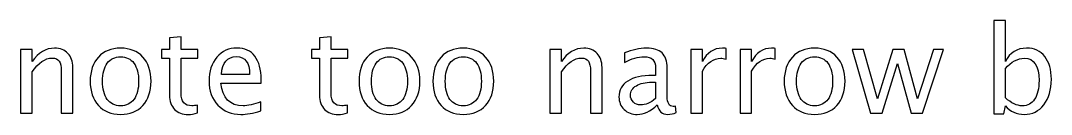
# Model space of a CAD drawing. Header units: centimetres. Extents: x -27.7 to 27.6, y -20.2 to 43.3.
# Drawn here: x -17.41 to -6.53, y 4.71 to 5.7 of the extents above; entities that cross this region are included whole.
import ezdxf

# ---------------------------------------------------------------- set-up
doc = ezdxf.new("R2010")
doc.units = ezdxf.units.CM
doc.header["$MEASUREMENT"] = 0
doc.layers.add('Layer 1', color=7, linetype='Continuous')

msp = doc.modelspace()

# ---------------------------------------------------------------- linework, layer by layer
at = {"layer": 'Layer 1'}
for points, knots in [([(-7.13569, 4.71459), (-7.13569, 4.71459), (-7.13569, 5.70138), (-7.13569, 5.70138), (-7.13569, 5.70138), (-7.13569, 5.70138), (-7.01377, 5.70138), (-7.01377, 5.70138), (-7.01377, 5.70138), (-7.01377, 5.70138), (-7.01377, 5.2681), (-7.01377, 5.2681), (-7.01377, 5.2681), (-6.96382, 5.36229), (-6.88867, 5.40928), (-6.78856, 5.40928), (-6.78856, 5.40928), (-6.70749, 5.40928), (-6.64378, 5.37986), (-6.59721, 5.3208), (-6.59721, 5.3208), (-6.55064, 5.26175), (-6.52736, 5.1811), (-6.52736, 5.07887), (-6.52736, 5.07887), (-6.52736, 4.96753), (-6.55382, 4.87757), (-6.60652, 4.80942), (-6.60652, 4.80942), (-6.65923, 4.74105), (-6.72865, 4.70697), (-6.81459, 4.70697), (-6.81459, 4.70697), (-6.89439, 4.70697), (-6.96085, 4.73745), (-7.01377, 4.79862), (-7.01377, 4.79862), (-7.01377, 4.79862), (-7.02859, 4.71459), (-7.02859, 4.71459), (-7.02859, 4.71459), (-7.02859, 4.71459), (-7.13569, 4.71459), (-7.13569, 4.71459)], [0, 0, 0, 0, 0.08333333, 0.08333333, 0.08333333, 0.08333333, 0.16666667, 0.16666667, 0.16666667, 0.16666667, 0.25, 0.25, 0.25, 0.25, 0.33333333, 0.33333333, 0.33333333, 0.33333333, 0.41666667, 0.41666667, 0.41666667, 0.41666667, 0.5, 0.5, 0.5, 0.5, 0.58333333, 0.58333333, 0.58333333, 0.58333333, 0.66666667, 0.66666667, 0.66666667, 0.66666667, 0.75, 0.75, 0.75, 0.75, 0.83333333, 0.83333333, 0.83333333, 0.83333333, 1, 1, 1, 1]), ([(-15.5454, 4.72242), (-15.58308, 4.71205), (-15.61588, 4.70697), (-15.64361, 4.70697), (-15.64361, 4.70697), (-15.70584, 4.70697), (-15.75431, 4.72475), (-15.78903, 4.76031), (-15.78903, 4.76031), (-15.82395, 4.79587), (-15.84131, 4.84519), (-15.84131, 4.90848), (-15.84131, 4.90848), (-15.84131, 4.90848), (-15.84131, 5.30387), (-15.84131, 5.30387), (-15.84131, 5.30387), (-15.84131, 5.30387), (-15.92555, 5.30387), (-15.92555, 5.30387), (-15.92555, 5.30387), (-15.92555, 5.30387), (-15.92555, 5.39531), (-15.92555, 5.39531), (-15.92555, 5.39531), (-15.92555, 5.39531), (-15.84131, 5.39531), (-15.84131, 5.39531), (-15.84131, 5.39531), (-15.84131, 5.39531), (-15.84131, 5.51702), (-15.84131, 5.51702), (-15.84131, 5.51702), (-15.84131, 5.51702), (-15.71939, 5.52866), (-15.71939, 5.52866), (-15.71939, 5.52866), (-15.71939, 5.52866), (-15.71939, 5.39531), (-15.71939, 5.39531), (-15.71939, 5.39531), (-15.71939, 5.39531), (-15.54286, 5.39531), (-15.54286, 5.39531), (-15.54286, 5.39531), (-15.54286, 5.39531), (-15.54286, 5.30387), (-15.54286, 5.30387), (-15.54286, 5.30387), (-15.54286, 5.30387), (-15.71939, 5.30387), (-15.71939, 5.30387), (-15.71939, 5.30387), (-15.71939, 5.30387), (-15.71939, 4.93049), (-15.71939, 4.93049), (-15.71939, 4.93049), (-15.71939, 4.84244), (-15.68108, 4.79841), (-15.60467, 4.79841), (-15.60467, 4.79841), (-15.58837, 4.79841), (-15.56868, 4.80116), (-15.5454, 4.80645), (-15.5454, 4.80645), (-15.5454, 4.80645), (-15.5454, 4.72242), (-15.5454, 4.72242)], [0, 0, 0, 0, 0.05555556, 0.05555556, 0.05555556, 0.05555556, 0.11111111, 0.11111111, 0.11111111, 0.11111111, 0.16666667, 0.16666667, 0.16666667, 0.16666667, 0.22222222, 0.22222222, 0.22222222, 0.22222222, 0.27777778, 0.27777778, 0.27777778, 0.27777778, 0.33333333, 0.33333333, 0.33333333, 0.33333333, 0.38888889, 0.38888889, 0.38888889, 0.38888889, 0.44444444, 0.44444444, 0.44444444, 0.44444444, 0.5, 0.5, 0.5, 0.5, 0.55555556, 0.55555556, 0.55555556, 0.55555556, 0.61111111, 0.61111111, 0.61111111, 0.61111111, 0.66666667, 0.66666667, 0.66666667, 0.66666667, 0.72222222, 0.72222222, 0.72222222, 0.72222222, 0.77777778, 0.77777778, 0.77777778, 0.77777778, 0.83333333, 0.83333333, 0.83333333, 0.83333333, 0.88888889, 0.88888889, 0.88888889, 0.88888889, 1, 1, 1, 1]), ([(-13.96108, 4.72242), (-13.99876, 4.71205), (-14.03156, 4.70697), (-14.05929, 4.70697), (-14.05929, 4.70697), (-14.12152, 4.70697), (-14.16999, 4.72475), (-14.20471, 4.76031), (-14.20471, 4.76031), (-14.23963, 4.79587), (-14.25699, 4.84519), (-14.25699, 4.90848), (-14.25699, 4.90848), (-14.25699, 4.90848), (-14.25699, 5.30387), (-14.25699, 5.30387), (-14.25699, 5.30387), (-14.25699, 5.30387), (-14.34123, 5.30387), (-14.34123, 5.30387), (-14.34123, 5.30387), (-14.34123, 5.30387), (-14.34123, 5.39531), (-14.34123, 5.39531), (-14.34123, 5.39531), (-14.34123, 5.39531), (-14.25699, 5.39531), (-14.25699, 5.39531), (-14.25699, 5.39531), (-14.25699, 5.39531), (-14.25699, 5.51702), (-14.25699, 5.51702), (-14.25699, 5.51702), (-14.25699, 5.51702), (-14.13507, 5.52866), (-14.13507, 5.52866), (-14.13507, 5.52866), (-14.13507, 5.52866), (-14.13507, 5.39531), (-14.13507, 5.39531), (-14.13507, 5.39531), (-14.13507, 5.39531), (-13.95854, 5.39531), (-13.95854, 5.39531), (-13.95854, 5.39531), (-13.95854, 5.39531), (-13.95854, 5.30387), (-13.95854, 5.30387), (-13.95854, 5.30387), (-13.95854, 5.30387), (-14.13507, 5.30387), (-14.13507, 5.30387), (-14.13507, 5.30387), (-14.13507, 5.30387), (-14.13507, 4.93049), (-14.13507, 4.93049), (-14.13507, 4.93049), (-14.13507, 4.84244), (-14.09676, 4.79841), (-14.02035, 4.79841), (-14.02035, 4.79841), (-14.00405, 4.79841), (-13.98436, 4.80116), (-13.96108, 4.80645), (-13.96108, 4.80645), (-13.96108, 4.80645), (-13.96108, 4.72242), (-13.96108, 4.72242)], [0, 0, 0, 0, 0.05555556, 0.05555556, 0.05555556, 0.05555556, 0.11111111, 0.11111111, 0.11111111, 0.11111111, 0.16666667, 0.16666667, 0.16666667, 0.16666667, 0.22222222, 0.22222222, 0.22222222, 0.22222222, 0.27777778, 0.27777778, 0.27777778, 0.27777778, 0.33333333, 0.33333333, 0.33333333, 0.33333333, 0.38888889, 0.38888889, 0.38888889, 0.38888889, 0.44444444, 0.44444444, 0.44444444, 0.44444444, 0.5, 0.5, 0.5, 0.5, 0.55555556, 0.55555556, 0.55555556, 0.55555556, 0.61111111, 0.61111111, 0.61111111, 0.61111111, 0.66666667, 0.66666667, 0.66666667, 0.66666667, 0.72222222, 0.72222222, 0.72222222, 0.72222222, 0.77777778, 0.77777778, 0.77777778, 0.77777778, 0.83333333, 0.83333333, 0.83333333, 0.83333333, 0.88888889, 0.88888889, 0.88888889, 0.88888889, 1, 1, 1, 1]), ([(-17.41484, 4.72221), (-17.41484, 4.72221), (-17.41484, 5.39531), (-17.41484, 5.39531), (-17.41484, 5.39531), (-17.41484, 5.39531), (-17.29292, 5.39531), (-17.29292, 5.39531), (-17.29292, 5.39531), (-17.29292, 5.39531), (-17.29292, 5.2681), (-17.29292, 5.2681), (-17.29292, 5.2681), (-17.22836, 5.36229), (-17.1492, 5.40928), (-17.05564, 5.40928), (-17.05564, 5.40928), (-16.9968, 5.40928), (-16.95002, 5.39087), (-16.91552, 5.35382), (-16.91552, 5.35382), (-16.88102, 5.31699), (-16.86366, 5.26725), (-16.86366, 5.20502), (-16.86366, 5.20502), (-16.86366, 5.20502), (-16.86366, 4.72221), (-16.86366, 4.72221), (-16.86366, 4.72221), (-16.86366, 4.72221), (-16.98558, 4.72221), (-16.98558, 4.72221), (-16.98558, 4.72221), (-16.98558, 4.72221), (-16.98558, 5.16523), (-16.98558, 5.16523), (-16.98558, 5.16523), (-16.98558, 5.21518), (-16.99299, 5.25074), (-17.00759, 5.27191), (-17.00759, 5.27191), (-17.02241, 5.29329), (-17.04675, 5.30387), (-17.08083, 5.30387), (-17.08083, 5.30387), (-17.15576, 5.30387), (-17.22646, 5.25498), (-17.29292, 5.15719), (-17.29292, 5.15719), (-17.29292, 5.15719), (-17.29292, 4.72221), (-17.29292, 4.72221), (-17.29292, 4.72221), (-17.29292, 4.72221), (-17.41484, 4.72221), (-17.41484, 4.72221)], [0, 0, 0, 0, 0.06666667, 0.06666667, 0.06666667, 0.06666667, 0.13333333, 0.13333333, 0.13333333, 0.13333333, 0.2, 0.2, 0.2, 0.2, 0.26666667, 0.26666667, 0.26666667, 0.26666667, 0.33333333, 0.33333333, 0.33333333, 0.33333333, 0.4, 0.4, 0.4, 0.4, 0.46666667, 0.46666667, 0.46666667, 0.46666667, 0.53333333, 0.53333333, 0.53333333, 0.53333333, 0.6, 0.6, 0.6, 0.6, 0.66666667, 0.66666667, 0.66666667, 0.66666667, 0.73333333, 0.73333333, 0.73333333, 0.73333333, 0.8, 0.8, 0.8, 0.8, 0.86666667, 0.86666667, 0.86666667, 0.86666667, 1, 1, 1, 1]), ([(-16.35862, 4.70697), (-16.45747, 4.70697), (-16.53578, 4.73851), (-16.59336, 4.80159), (-16.59336, 4.80159), (-16.65114, 4.86466), (-16.67993, 4.95039), (-16.67993, 5.05855), (-16.67993, 5.05855), (-16.67993, 5.1665), (-16.65114, 5.25201), (-16.59336, 5.31488), (-16.59336, 5.31488), (-16.53578, 5.37774), (-16.45747, 5.40928), (-16.35862, 5.40928), (-16.35862, 5.40928), (-16.25977, 5.40928), (-16.18145, 5.37774), (-16.12388, 5.31488), (-16.12388, 5.31488), (-16.0661, 5.25201), (-16.03731, 5.1665), (-16.03731, 5.05855), (-16.03731, 5.05855), (-16.03731, 4.95039), (-16.0661, 4.86466), (-16.12388, 4.80159), (-16.12388, 4.80159), (-16.18145, 4.73851), (-16.25977, 4.70697), (-16.35862, 4.70697)], [0, 0, 0, 0, 0.11111111, 0.11111111, 0.11111111, 0.11111111, 0.22222222, 0.22222222, 0.22222222, 0.22222222, 0.33333333, 0.33333333, 0.33333333, 0.33333333, 0.44444444, 0.44444444, 0.44444444, 0.44444444, 0.55555556, 0.55555556, 0.55555556, 0.55555556, 0.66666667, 0.66666667, 0.66666667, 0.66666667, 0.77777778, 0.77777778, 0.77777778, 0.77777778, 1, 1, 1, 1]), ([(-14.87738, 4.7438), (-14.95929, 4.71925), (-15.02936, 4.70697), (-15.08778, 4.70697), (-15.08778, 4.70697), (-15.18747, 4.70697), (-15.26854, 4.73999), (-15.33098, 4.80582), (-15.33098, 4.80582), (-15.39342, 4.87165), (-15.42475, 4.95695), (-15.42475, 5.06194), (-15.42475, 5.06194), (-15.42475, 5.16375), (-15.39723, 5.24736), (-15.34199, 5.31276), (-15.34199, 5.31276), (-15.28674, 5.37795), (-15.21605, 5.41055), (-15.1299, 5.41055), (-15.1299, 5.41055), (-15.04841, 5.41055), (-14.98533, 5.38155), (-14.94088, 5.32356), (-14.94088, 5.32356), (-14.89643, 5.26556), (-14.8742, 5.18343), (-14.8742, 5.07696), (-14.8742, 5.07696), (-14.8742, 5.07696), (-14.87484, 5.03971), (-14.87484, 5.03971), (-14.87484, 5.03971), (-14.87484, 5.03971), (-15.30029, 5.03971), (-15.30029, 5.03971), (-15.30029, 5.03971), (-15.28251, 4.87884), (-15.20398, 4.79841), (-15.06492, 4.79841), (-15.06492, 4.79841), (-15.0139, 4.79841), (-14.95146, 4.8128), (-14.87738, 4.84159), (-14.87738, 4.84159), (-14.87738, 4.84159), (-14.87738, 4.7438), (-14.87738, 4.7438)], [0, 0, 0, 0, 0.07692308, 0.07692308, 0.07692308, 0.07692308, 0.15384615, 0.15384615, 0.15384615, 0.15384615, 0.23076923, 0.23076923, 0.23076923, 0.23076923, 0.30769231, 0.30769231, 0.30769231, 0.30769231, 0.38461538, 0.38461538, 0.38461538, 0.38461538, 0.46153846, 0.46153846, 0.46153846, 0.46153846, 0.53846154, 0.53846154, 0.53846154, 0.53846154, 0.61538462, 0.61538462, 0.61538462, 0.61538462, 0.69230769, 0.69230769, 0.69230769, 0.69230769, 0.76923077, 0.76923077, 0.76923077, 0.76923077, 0.84615385, 0.84615385, 0.84615385, 0.84615385, 1, 1, 1, 1]), ([(-13.51912, 4.70697), (-13.61797, 4.70697), (-13.69628, 4.73851), (-13.75386, 4.80159), (-13.75386, 4.80159), (-13.81164, 4.86466), (-13.84043, 4.95039), (-13.84043, 5.05855), (-13.84043, 5.05855), (-13.84043, 5.1665), (-13.81164, 5.25201), (-13.75386, 5.31488), (-13.75386, 5.31488), (-13.69628, 5.37774), (-13.61797, 5.40928), (-13.51912, 5.40928), (-13.51912, 5.40928), (-13.42027, 5.40928), (-13.34195, 5.37774), (-13.28438, 5.31488), (-13.28438, 5.31488), (-13.2266, 5.25201), (-13.19781, 5.1665), (-13.19781, 5.05855), (-13.19781, 5.05855), (-13.19781, 4.95039), (-13.2266, 4.86466), (-13.28438, 4.80159), (-13.28438, 4.80159), (-13.34195, 4.73851), (-13.42027, 4.70697), (-13.51912, 4.70697)], [0, 0, 0, 0, 0.11111111, 0.11111111, 0.11111111, 0.11111111, 0.22222222, 0.22222222, 0.22222222, 0.22222222, 0.33333333, 0.33333333, 0.33333333, 0.33333333, 0.44444444, 0.44444444, 0.44444444, 0.44444444, 0.55555556, 0.55555556, 0.55555556, 0.55555556, 0.66666667, 0.66666667, 0.66666667, 0.66666667, 0.77777778, 0.77777778, 0.77777778, 0.77777778, 1, 1, 1, 1]), ([(-12.73892, 4.70697), (-12.83777, 4.70697), (-12.91608, 4.73851), (-12.97366, 4.80159), (-12.97366, 4.80159), (-13.03144, 4.86466), (-13.06023, 4.95039), (-13.06023, 5.05855), (-13.06023, 5.05855), (-13.06023, 5.1665), (-13.03144, 5.25201), (-12.97366, 5.31488), (-12.97366, 5.31488), (-12.91608, 5.37774), (-12.83777, 5.40928), (-12.73892, 5.40928), (-12.73892, 5.40928), (-12.64007, 5.40928), (-12.56175, 5.37774), (-12.50418, 5.31488), (-12.50418, 5.31488), (-12.4464, 5.25201), (-12.41761, 5.1665), (-12.41761, 5.05855), (-12.41761, 5.05855), (-12.41761, 4.95039), (-12.4464, 4.86466), (-12.50418, 4.80159), (-12.50418, 4.80159), (-12.56175, 4.73851), (-12.64007, 4.70697), (-12.73892, 4.70697)], [0, 0, 0, 0, 0.11111111, 0.11111111, 0.11111111, 0.11111111, 0.22222222, 0.22222222, 0.22222222, 0.22222222, 0.33333333, 0.33333333, 0.33333333, 0.33333333, 0.44444444, 0.44444444, 0.44444444, 0.44444444, 0.55555556, 0.55555556, 0.55555556, 0.55555556, 0.66666667, 0.66666667, 0.66666667, 0.66666667, 0.77777778, 0.77777778, 0.77777778, 0.77777778, 1, 1, 1, 1]), ([(-11.82495, 4.72221), (-11.82495, 4.72221), (-11.82495, 5.39531), (-11.82495, 5.39531), (-11.82495, 5.39531), (-11.82495, 5.39531), (-11.70303, 5.39531), (-11.70303, 5.39531), (-11.70303, 5.39531), (-11.70303, 5.39531), (-11.70303, 5.2681), (-11.70303, 5.2681), (-11.70303, 5.2681), (-11.63847, 5.36229), (-11.55931, 5.40928), (-11.46575, 5.40928), (-11.46575, 5.40928), (-11.40691, 5.40928), (-11.36013, 5.39087), (-11.32563, 5.35382), (-11.32563, 5.35382), (-11.29113, 5.31699), (-11.27377, 5.26725), (-11.27377, 5.20502), (-11.27377, 5.20502), (-11.27377, 5.20502), (-11.27377, 4.72221), (-11.27377, 4.72221), (-11.27377, 4.72221), (-11.27377, 4.72221), (-11.39569, 4.72221), (-11.39569, 4.72221), (-11.39569, 4.72221), (-11.39569, 4.72221), (-11.39569, 5.16523), (-11.39569, 5.16523), (-11.39569, 5.16523), (-11.39569, 5.21518), (-11.4031, 5.25074), (-11.4177, 5.27191), (-11.4177, 5.27191), (-11.43252, 5.29329), (-11.45686, 5.30387), (-11.49094, 5.30387), (-11.49094, 5.30387), (-11.56587, 5.30387), (-11.63657, 5.25498), (-11.70303, 5.15719), (-11.70303, 5.15719), (-11.70303, 5.15719), (-11.70303, 4.72221), (-11.70303, 4.72221), (-11.70303, 4.72221), (-11.70303, 4.72221), (-11.82495, 4.72221), (-11.82495, 4.72221)], [0, 0, 0, 0, 0.06666667, 0.06666667, 0.06666667, 0.06666667, 0.13333333, 0.13333333, 0.13333333, 0.13333333, 0.2, 0.2, 0.2, 0.2, 0.26666667, 0.26666667, 0.26666667, 0.26666667, 0.33333333, 0.33333333, 0.33333333, 0.33333333, 0.4, 0.4, 0.4, 0.4, 0.46666667, 0.46666667, 0.46666667, 0.46666667, 0.53333333, 0.53333333, 0.53333333, 0.53333333, 0.6, 0.6, 0.6, 0.6, 0.66666667, 0.66666667, 0.66666667, 0.66666667, 0.73333333, 0.73333333, 0.73333333, 0.73333333, 0.8, 0.8, 0.8, 0.8, 0.86666667, 0.86666667, 0.86666667, 0.86666667, 1, 1, 1, 1]), ([(-10.68978, 4.80794), (-10.76301, 4.74063), (-10.8335, 4.70697), (-10.90123, 4.70697), (-10.90123, 4.70697), (-10.9569, 4.70697), (-11.00326, 4.72433), (-11.03987, 4.75925), (-11.03987, 4.75925), (-11.0767, 4.79418), (-11.09512, 4.8382), (-11.09512, 4.89133), (-11.09512, 4.89133), (-11.09512, 4.96478), (-11.06422, 5.0213), (-11.00241, 5.06067), (-11.00241, 5.06067), (-10.9406, 5.10004), (-10.85191, 5.11972), (-10.73634, 5.11972), (-10.73634, 5.11972), (-10.73634, 5.11972), (-10.70777, 5.11972), (-10.70777, 5.11972), (-10.70777, 5.11972), (-10.70777, 5.11972), (-10.70777, 5.20079), (-10.70777, 5.20079), (-10.70777, 5.20079), (-10.70777, 5.27889), (-10.74841, 5.31784), (-10.8299, 5.31784), (-10.8299, 5.31784), (-10.89298, 5.31784), (-10.96198, 5.29794), (-11.0367, 5.25815), (-11.0367, 5.25815), (-11.0367, 5.25815), (-11.0367, 5.35848), (-11.0367, 5.35848), (-11.0367, 5.35848), (-10.95457, 5.39235), (-10.8771, 5.40928), (-10.8045, 5.40928), (-10.8045, 5.40928), (-10.72978, 5.40928), (-10.67454, 5.39235), (-10.63919, 5.35827), (-10.63919, 5.35827), (-10.60363, 5.32419), (-10.58585, 5.2717), (-10.58585, 5.20079), (-10.58585, 5.20079), (-10.58585, 5.20079), (-10.58585, 4.89662), (-10.58585, 4.89662), (-10.58585, 4.89662), (-10.58585, 4.82699), (-10.56447, 4.79206), (-10.5215, 4.79206), (-10.5215, 4.79206), (-10.51621, 4.79206), (-10.50838, 4.79291), (-10.49801, 4.7946), (-10.49801, 4.7946), (-10.49801, 4.7946), (-10.48933, 4.72687), (-10.48933, 4.72687), (-10.48933, 4.72687), (-10.51706, 4.71353), (-10.54754, 4.70697), (-10.58098, 4.70697), (-10.58098, 4.70697), (-10.63792, 4.70697), (-10.67411, 4.74063), (-10.68978, 4.80794)], [0, 0, 0, 0, 0.05, 0.05, 0.05, 0.05, 0.1, 0.1, 0.1, 0.1, 0.15, 0.15, 0.15, 0.15, 0.2, 0.2, 0.2, 0.2, 0.25, 0.25, 0.25, 0.25, 0.3, 0.3, 0.3, 0.3, 0.35, 0.35, 0.35, 0.35, 0.4, 0.4, 0.4, 0.4, 0.45, 0.45, 0.45, 0.45, 0.5, 0.5, 0.5, 0.5, 0.55, 0.55, 0.55, 0.55, 0.6, 0.6, 0.6, 0.6, 0.65, 0.65, 0.65, 0.65, 0.7, 0.7, 0.7, 0.7, 0.75, 0.75, 0.75, 0.75, 0.8, 0.8, 0.8, 0.8, 0.85, 0.85, 0.85, 0.85, 0.9, 0.9, 0.9, 0.9, 1, 1, 1, 1]), ([(-10.33545, 4.72221), (-10.33545, 4.72221), (-10.33545, 5.39531), (-10.33545, 5.39531), (-10.33545, 5.39531), (-10.33545, 5.39531), (-10.21353, 5.39531), (-10.21353, 5.39531), (-10.21353, 5.39531), (-10.21353, 5.39531), (-10.21353, 5.2681), (-10.21353, 5.2681), (-10.21353, 5.2681), (-10.16506, 5.36229), (-10.09478, 5.40928), (-10.0025, 5.40928), (-10.0025, 5.40928), (-9.99001, 5.40928), (-9.97689, 5.40822), (-9.96334, 5.40611), (-9.96334, 5.40611), (-9.96334, 5.40611), (-9.96334, 5.29202), (-9.96334, 5.29202), (-9.96334, 5.29202), (-9.98451, 5.299), (-10.00313, 5.3026), (-10.01922, 5.3026), (-10.01922, 5.3026), (-10.09669, 5.3026), (-10.16146, 5.25688), (-10.21353, 5.16523), (-10.21353, 5.16523), (-10.21353, 5.16523), (-10.21353, 4.72221), (-10.21353, 4.72221), (-10.21353, 4.72221), (-10.21353, 4.72221), (-10.33545, 4.72221), (-10.33545, 4.72221)], [0, 0, 0, 0, 0.09090909, 0.09090909, 0.09090909, 0.09090909, 0.18181818, 0.18181818, 0.18181818, 0.18181818, 0.27272727, 0.27272727, 0.27272727, 0.27272727, 0.36363636, 0.36363636, 0.36363636, 0.36363636, 0.45454545, 0.45454545, 0.45454545, 0.45454545, 0.54545455, 0.54545455, 0.54545455, 0.54545455, 0.63636364, 0.63636364, 0.63636364, 0.63636364, 0.72727273, 0.72727273, 0.72727273, 0.72727273, 0.81818182, 0.81818182, 0.81818182, 0.81818182, 1, 1, 1, 1]), ([(-9.81581, 4.72221), (-9.81581, 4.72221), (-9.81581, 5.39531), (-9.81581, 5.39531), (-9.81581, 5.39531), (-9.81581, 5.39531), (-9.69389, 5.39531), (-9.69389, 5.39531), (-9.69389, 5.39531), (-9.69389, 5.39531), (-9.69389, 5.2681), (-9.69389, 5.2681), (-9.69389, 5.2681), (-9.64542, 5.36229), (-9.57514, 5.40928), (-9.48286, 5.40928), (-9.48286, 5.40928), (-9.47037, 5.40928), (-9.45725, 5.40822), (-9.4437, 5.40611), (-9.4437, 5.40611), (-9.4437, 5.40611), (-9.4437, 5.29202), (-9.4437, 5.29202), (-9.4437, 5.29202), (-9.46487, 5.299), (-9.48349, 5.3026), (-9.49958, 5.3026), (-9.49958, 5.3026), (-9.57705, 5.3026), (-9.64182, 5.25688), (-9.69389, 5.16523), (-9.69389, 5.16523), (-9.69389, 5.16523), (-9.69389, 4.72221), (-9.69389, 4.72221), (-9.69389, 4.72221), (-9.69389, 4.72221), (-9.81581, 4.72221), (-9.81581, 4.72221)], [0, 0, 0, 0, 0.09090909, 0.09090909, 0.09090909, 0.09090909, 0.18181818, 0.18181818, 0.18181818, 0.18181818, 0.27272727, 0.27272727, 0.27272727, 0.27272727, 0.36363636, 0.36363636, 0.36363636, 0.36363636, 0.45454545, 0.45454545, 0.45454545, 0.45454545, 0.54545455, 0.54545455, 0.54545455, 0.54545455, 0.63636364, 0.63636364, 0.63636364, 0.63636364, 0.72727273, 0.72727273, 0.72727273, 0.72727273, 0.81818182, 0.81818182, 0.81818182, 0.81818182, 1, 1, 1, 1]), ([(-9.0282, 4.70697), (-9.12705, 4.70697), (-9.20536, 4.73851), (-9.26294, 4.80159), (-9.26294, 4.80159), (-9.32072, 4.86466), (-9.34951, 4.95039), (-9.34951, 5.05855), (-9.34951, 5.05855), (-9.34951, 5.1665), (-9.32072, 5.25201), (-9.26294, 5.31488), (-9.26294, 5.31488), (-9.20536, 5.37774), (-9.12705, 5.40928), (-9.0282, 5.40928), (-9.0282, 5.40928), (-8.92935, 5.40928), (-8.85103, 5.37774), (-8.79346, 5.31488), (-8.79346, 5.31488), (-8.73568, 5.25201), (-8.70689, 5.1665), (-8.70689, 5.05855), (-8.70689, 5.05855), (-8.70689, 4.95039), (-8.73568, 4.86466), (-8.79346, 4.80159), (-8.79346, 4.80159), (-8.85103, 4.73851), (-8.92935, 4.70697), (-9.0282, 4.70697)], [0, 0, 0, 0, 0.11111111, 0.11111111, 0.11111111, 0.11111111, 0.22222222, 0.22222222, 0.22222222, 0.22222222, 0.33333333, 0.33333333, 0.33333333, 0.33333333, 0.44444444, 0.44444444, 0.44444444, 0.44444444, 0.55555556, 0.55555556, 0.55555556, 0.55555556, 0.66666667, 0.66666667, 0.66666667, 0.66666667, 0.77777778, 0.77777778, 0.77777778, 0.77777778, 1, 1, 1, 1]), ([(-8.43723, 4.72221), (-8.43723, 4.72221), (-8.63027, 5.39531), (-8.63027, 5.39531), (-8.63027, 5.39531), (-8.63027, 5.39531), (-8.51131, 5.39531), (-8.51131, 5.39531), (-8.51131, 5.39531), (-8.51131, 5.39531), (-8.36336, 4.87271), (-8.36336, 4.87271), (-8.36336, 4.87271), (-8.36336, 4.87271), (-8.20376, 5.39531), (-8.20376, 5.39531), (-8.20376, 5.39531), (-8.20376, 5.39531), (-8.08184, 5.39531), (-8.08184, 5.39531), (-8.08184, 5.39531), (-8.08184, 5.39531), (-7.94151, 4.87355), (-7.94151, 4.87355), (-7.94151, 4.87355), (-7.94151, 4.87355), (-7.77175, 5.39531), (-7.77175, 5.39531), (-7.77175, 5.39531), (-7.77175, 5.39531), (-7.66761, 5.39531), (-7.66761, 5.39531), (-7.66761, 5.39531), (-7.66761, 5.39531), (-7.88732, 4.72221), (-7.88732, 4.72221), (-7.88732, 4.72221), (-7.88732, 4.72221), (-8.00924, 4.72221), (-8.00924, 4.72221), (-8.00924, 4.72221), (-8.00924, 4.72221), (-8.1536, 5.24714), (-8.1536, 5.24714), (-8.1536, 5.24714), (-8.1536, 5.24714), (-8.31531, 4.72221), (-8.31531, 4.72221), (-8.31531, 4.72221), (-8.31531, 4.72221), (-8.43723, 4.72221), (-8.43723, 4.72221)], [0, 0, 0, 0, 0.07142857, 0.07142857, 0.07142857, 0.07142857, 0.14285714, 0.14285714, 0.14285714, 0.14285714, 0.21428571, 0.21428571, 0.21428571, 0.21428571, 0.28571429, 0.28571429, 0.28571429, 0.28571429, 0.35714286, 0.35714286, 0.35714286, 0.35714286, 0.42857143, 0.42857143, 0.42857143, 0.42857143, 0.5, 0.5, 0.5, 0.5, 0.57142857, 0.57142857, 0.57142857, 0.57142857, 0.64285714, 0.64285714, 0.64285714, 0.64285714, 0.71428571, 0.71428571, 0.71428571, 0.71428571, 0.78571429, 0.78571429, 0.78571429, 0.78571429, 0.85714286, 0.85714286, 0.85714286, 0.85714286, 1, 1, 1, 1]), ([(-16.35883, 4.79841), (-16.29851, 4.79841), (-16.25152, 4.82106), (-16.21807, 4.86657), (-16.21807, 4.86657), (-16.18484, 4.91186), (-16.16812, 4.976), (-16.16812, 5.05855), (-16.16812, 5.05855), (-16.16812, 5.14089), (-16.18484, 5.20481), (-16.21807, 5.25011), (-16.21807, 5.25011), (-16.25152, 5.29519), (-16.29851, 5.31784), (-16.35883, 5.31784), (-16.35883, 5.31784), (-16.41937, 5.31784), (-16.46636, 5.29519), (-16.49938, 5.25011), (-16.49938, 5.25011), (-16.53261, 5.20481), (-16.54912, 5.14089), (-16.54912, 5.05855), (-16.54912, 5.05855), (-16.54912, 4.976), (-16.53261, 4.91186), (-16.49938, 4.86657), (-16.49938, 4.86657), (-16.46636, 4.82106), (-16.41937, 4.79841), (-16.35883, 4.79841)], [0, 0, 0, 0, 0.11111111, 0.11111111, 0.11111111, 0.11111111, 0.22222222, 0.22222222, 0.22222222, 0.22222222, 0.33333333, 0.33333333, 0.33333333, 0.33333333, 0.44444444, 0.44444444, 0.44444444, 0.44444444, 0.55555556, 0.55555556, 0.55555556, 0.55555556, 0.66666667, 0.66666667, 0.66666667, 0.66666667, 0.77777778, 0.77777778, 0.77777778, 0.77777778, 1, 1, 1, 1]), ([(-15.29394, 5.13115), (-15.29394, 5.13115), (-14.99676, 5.13115), (-14.99676, 5.13115), (-14.99676, 5.13115), (-14.99676, 5.25646), (-15.04354, 5.31911), (-15.13688, 5.31911), (-15.13688, 5.31911), (-15.23086, 5.31911), (-15.28314, 5.25646), (-15.29394, 5.13115)], [0, 0, 0, 0, 0.25, 0.25, 0.25, 0.25, 0.5, 0.5, 0.5, 0.5, 1, 1, 1, 1]), ([(-13.51933, 4.79841), (-13.45901, 4.79841), (-13.41202, 4.82106), (-13.37857, 4.86657), (-13.37857, 4.86657), (-13.34534, 4.91186), (-13.32862, 4.976), (-13.32862, 5.05855), (-13.32862, 5.05855), (-13.32862, 5.14089), (-13.34534, 5.20481), (-13.37857, 5.25011), (-13.37857, 5.25011), (-13.41202, 5.29519), (-13.45901, 5.31784), (-13.51933, 5.31784), (-13.51933, 5.31784), (-13.57987, 5.31784), (-13.62686, 5.29519), (-13.65988, 5.25011), (-13.65988, 5.25011), (-13.69311, 5.20481), (-13.70962, 5.14089), (-13.70962, 5.05855), (-13.70962, 5.05855), (-13.70962, 4.976), (-13.69311, 4.91186), (-13.65988, 4.86657), (-13.65988, 4.86657), (-13.62686, 4.82106), (-13.57987, 4.79841), (-13.51933, 4.79841)], [0, 0, 0, 0, 0.11111111, 0.11111111, 0.11111111, 0.11111111, 0.22222222, 0.22222222, 0.22222222, 0.22222222, 0.33333333, 0.33333333, 0.33333333, 0.33333333, 0.44444444, 0.44444444, 0.44444444, 0.44444444, 0.55555556, 0.55555556, 0.55555556, 0.55555556, 0.66666667, 0.66666667, 0.66666667, 0.66666667, 0.77777778, 0.77777778, 0.77777778, 0.77777778, 1, 1, 1, 1]), ([(-12.73913, 4.79841), (-12.67881, 4.79841), (-12.63182, 4.82106), (-12.59837, 4.86657), (-12.59837, 4.86657), (-12.56514, 4.91186), (-12.54842, 4.976), (-12.54842, 5.05855), (-12.54842, 5.05855), (-12.54842, 5.14089), (-12.56514, 5.20481), (-12.59837, 5.25011), (-12.59837, 5.25011), (-12.63182, 5.29519), (-12.67881, 5.31784), (-12.73913, 5.31784), (-12.73913, 5.31784), (-12.79967, 5.31784), (-12.84666, 5.29519), (-12.87968, 5.25011), (-12.87968, 5.25011), (-12.91291, 5.20481), (-12.92942, 5.14089), (-12.92942, 5.05855), (-12.92942, 5.05855), (-12.92942, 4.976), (-12.91291, 4.91186), (-12.87968, 4.86657), (-12.87968, 4.86657), (-12.84666, 4.82106), (-12.79967, 4.79841), (-12.73913, 4.79841)], [0, 0, 0, 0, 0.11111111, 0.11111111, 0.11111111, 0.11111111, 0.22222222, 0.22222222, 0.22222222, 0.22222222, 0.33333333, 0.33333333, 0.33333333, 0.33333333, 0.44444444, 0.44444444, 0.44444444, 0.44444444, 0.55555556, 0.55555556, 0.55555556, 0.55555556, 0.66666667, 0.66666667, 0.66666667, 0.66666667, 0.77777778, 0.77777778, 0.77777778, 0.77777778, 1, 1, 1, 1]), ([(-9.02841, 4.79841), (-8.96809, 4.79841), (-8.9211, 4.82106), (-8.88765, 4.86657), (-8.88765, 4.86657), (-8.85442, 4.91186), (-8.8377, 4.976), (-8.8377, 5.05855), (-8.8377, 5.05855), (-8.8377, 5.14089), (-8.85442, 5.20481), (-8.88765, 5.25011), (-8.88765, 5.25011), (-8.9211, 5.29519), (-8.96809, 5.31784), (-9.02841, 5.31784), (-9.02841, 5.31784), (-9.08895, 5.31784), (-9.13594, 5.29519), (-9.16896, 5.25011), (-9.16896, 5.25011), (-9.20219, 5.20481), (-9.2187, 5.14089), (-9.2187, 5.05855), (-9.2187, 5.05855), (-9.2187, 4.976), (-9.20219, 4.91186), (-9.16896, 4.86657), (-9.16896, 4.86657), (-9.13594, 4.82106), (-9.08895, 4.79841), (-9.02841, 4.79841)], [0, 0, 0, 0, 0.11111111, 0.11111111, 0.11111111, 0.11111111, 0.22222222, 0.22222222, 0.22222222, 0.22222222, 0.33333333, 0.33333333, 0.33333333, 0.33333333, 0.44444444, 0.44444444, 0.44444444, 0.44444444, 0.55555556, 0.55555556, 0.55555556, 0.55555556, 0.66666667, 0.66666667, 0.66666667, 0.66666667, 0.77777778, 0.77777778, 0.77777778, 0.77777778, 1, 1, 1, 1]), ([(-7.01377, 4.88265), (-6.9509, 4.82656), (-6.891, 4.79841), (-6.83406, 4.79841), (-6.83406, 4.79841), (-6.77797, 4.79841), (-6.73458, 4.82191), (-6.7041, 4.86868), (-6.7041, 4.86868), (-6.67341, 4.91546), (-6.65817, 4.98129), (-6.65817, 5.06638), (-6.65817, 5.06638), (-6.65817, 5.22386), (-6.71024, 5.3026), (-6.81438, 5.3026), (-6.81438, 5.3026), (-6.88254, 5.3026), (-6.949, 5.26577), (-7.01377, 5.1919), (-7.01377, 5.1919), (-7.01377, 5.1919), (-7.01377, 4.88265), (-7.01377, 4.88265)], [0, 0, 0, 0, 0.14285714, 0.14285714, 0.14285714, 0.14285714, 0.28571429, 0.28571429, 0.28571429, 0.28571429, 0.42857143, 0.42857143, 0.42857143, 0.42857143, 0.57142857, 0.57142857, 0.57142857, 0.57142857, 0.71428571, 0.71428571, 0.71428571, 0.71428571, 1, 1, 1, 1]), ([(-10.70777, 4.8744), (-10.70777, 4.8744), (-10.70777, 5.04733), (-10.70777, 5.04733), (-10.70777, 5.04733), (-10.70777, 5.04733), (-10.74693, 5.0486), (-10.74693, 5.0486), (-10.74693, 5.0486), (-10.81466, 5.0486), (-10.86927, 5.03611), (-10.91097, 5.01114), (-10.91097, 5.01114), (-10.95246, 4.98595), (-10.9732, 4.95272), (-10.9732, 4.91123), (-10.9732, 4.91123), (-10.9732, 4.88223), (-10.96283, 4.85768), (-10.9423, 4.83757), (-10.9423, 4.83757), (-10.92155, 4.81746), (-10.89636, 4.8073), (-10.86652, 4.8073), (-10.86652, 4.8073), (-10.81572, 4.8073), (-10.7628, 4.82974), (-10.70777, 4.8744)], [0, 0, 0, 0, 0.125, 0.125, 0.125, 0.125, 0.25, 0.25, 0.25, 0.25, 0.375, 0.375, 0.375, 0.375, 0.5, 0.5, 0.5, 0.5, 0.625, 0.625, 0.625, 0.625, 0.75, 0.75, 0.75, 0.75, 1, 1, 1, 1])]:
    msp.add_open_spline(points, degree=3, knots=knots, dxfattribs=at)

doc.saveas('drawing.dxf')
